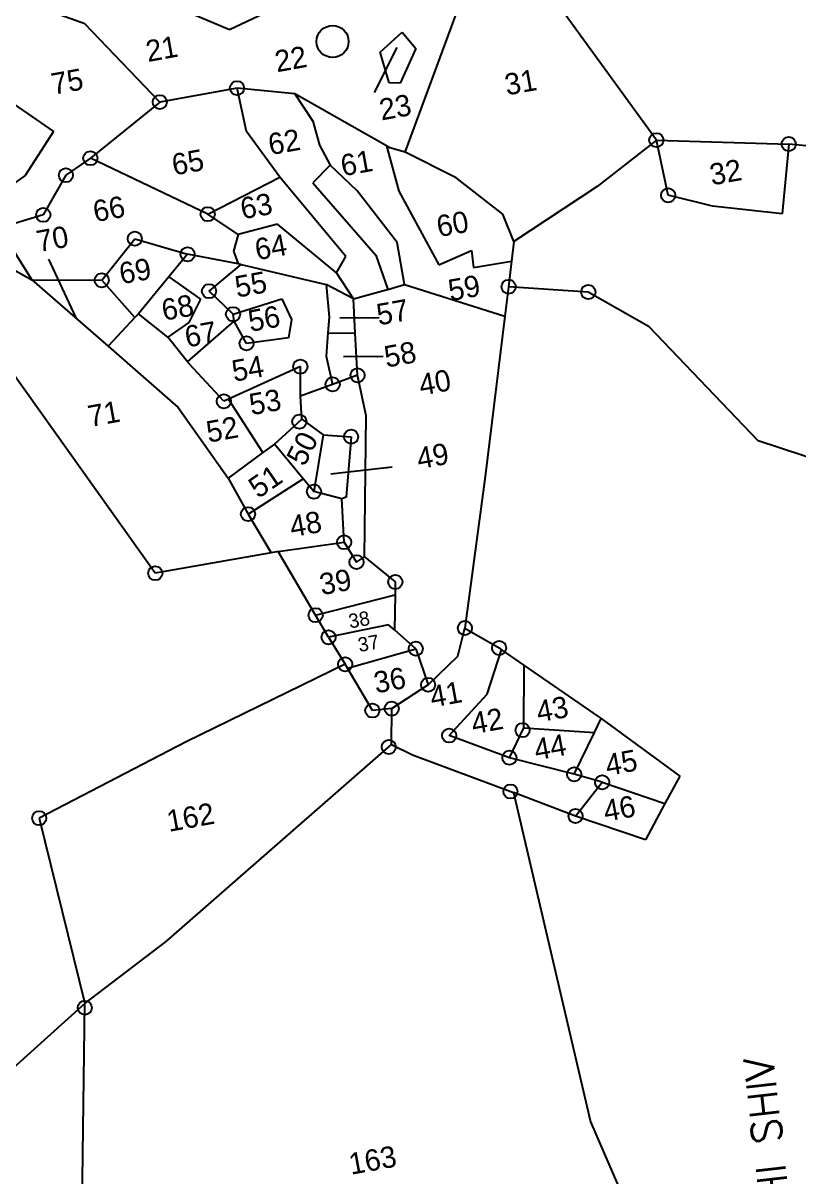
# Model space of a CAD drawing. Header units: metres. Extents: x 305262 to 307111, y 1940505 to 1944566.
# Drawn here: x 306392.4 to 306713.3, y 1941114 to 1941591.3 of the extents above; entities that cross this region are included whole.
import ezdxf

# ---------------------------------------------------------------- set-up
doc = ezdxf.new("R2010")
doc.units = ezdxf.units.M
doc.header["$MEASUREMENT"] = 0
for name, color, linetype in [('OFF', 1, 'Continuous'), ('POLY_PARCEL', 6, 'Continuous'), ('TEXT_MAPOUT', 7, 'Continuous'), ('TEXT_PARCEL', 7, 'Continuous'), ('V_BOUND_LINE', 7, 'Continuous')]:
    doc.layers.add(name, color=color, linetype=linetype)
doc.styles.get("Standard").update_dxf_attribs({"font": 'simplex.shx'})
doc.styles.add('TEXT_MAP', font='')
doc.styles.get('TEXT_MAP').set_extended_font_data('Kruti Dev 050')
doc.dimstyles.get("Standard").update_dxf_attribs({"dimtxt": 0.18, "dimasz": 0.18, "dimexe": 0.18, "dimexo": 0.0625, "dimgap": 0.09, "dimtad": 0, "dimtih": 1, "dimtoh": 1, "dimdec": 4, "dimzin": 0, "dimdsep": 46, "dimtxsty": 'Standard', "dimcen": 0.09, "dimadec": 0, "dimazin": 0, "dimtfac": 1, "dimtdec": 4, "dimtofl": 0, "dimtmove": 0, "dimatfit": 3, "dimfxl": 1, "dimtolj": 1, "dimtzin": 0, "dimarcsym": 0})

msp = doc.modelspace()

# ---------------------------------------------------------------- linework, layer by layer
for centre, radius in [((306520.42, 1941583.67), 6.64), ((306480.91, 1941564.4), 2.93), ((306448.94, 1941558.61), 2.93), ((306654.34, 1941542.89), 2.93), ((306709.09, 1941541.26), 2.93), ((306420.24, 1941535.4), 2.93), ((306410.1, 1941528.36), 2.93), ((306659.21, 1941520.05), 2.93), ((306400.77, 1941511.94), 2.93), ((306468.76, 1941512.25), 2.93), ((306438.6, 1941502.11), 2.93), ((306460.44, 1941495.66), 2.93), ((306424.91, 1941484.91), 2.93), ((306469.33, 1941480.4), 2.93), ((306593.23, 1941482.2), 2.93), ((306626.17, 1941480.05), 2.93), ((306479.23, 1941470.89), 2.93), ((306484.84, 1941458.8), 2.93), ((306507.08, 1941449.19), 2.93), ((306530.75, 1941445.59), 2.93), ((306520.44, 1941441.84), 2.93), ((306475.44, 1941434.83), 2.93), ((306506.69, 1941426.42), 2.93), ((306528.08, 1941420.18), 2.93), ((306512.72, 1941397.48), 2.93), ((306485.44, 1941388.18), 2.93), ((306525.21, 1941376.54), 2.93), ((306530.3, 1941368.31), 2.93), ((306447.08, 1941363.73), 2.93), ((306546.35, 1941360.1), 2.93), ((306513.4, 1941346.37), 2.93), ((306575.14, 1941341.05), 2.93), ((306518.75, 1941337.22), 2.93), ((306554.83, 1941332.48), 2.93), ((306589.3, 1941332.79), 2.93), ((306525.63, 1941326.04), 2.93), ((306559.93, 1941317.56), 2.93), ((306544.86, 1941307.7), 2.93), ((306536.88, 1941306.91), 2.93), ((306599, 1941298.79), 2.93), ((306568.63, 1941296.56), 2.93), ((306543.66, 1941291.84), 2.93), ((306593.56, 1941287.41), 2.93), ((306620.35, 1941280.54), 2.93), ((306631.93, 1941277.22), 2.93), ((306593.99, 1941273.43), 2.93), ((306399.07, 1941262.39), 2.93), ((306620.91, 1941263.27), 2.93), ((306417.92, 1941183.95), 2.93)]:
    msp.add_circle(centre, radius)
at = {"layer": 'OFF'}
msp.add_line((306550.23, 1941483.21), (306591.73, 1941470.06), dxfattribs=at)
at = {"layer": 'POLY_PARCEL'}
for p, q in [((306550.38, 1941537.91), (306577.73, 1941611.62)), ((306654.34, 1941542.89), (306603.15, 1941613.44)), ((306417.95, 1941590.94), (306384.23, 1941603.05)), ((306444.05, 1941602.97), (306477.74, 1941588.6)), ((306477.74, 1941588.6), (306499.15, 1941598.75)), ((306448.94, 1941558.61), (306417.95, 1941590.94)), ((306540.06, 1941579.31), (306549.15, 1941587.53)), ((306549.15, 1941587.53), (306554.83, 1941580.82)), ((306543.78, 1941566.6), (306540.06, 1941579.31)), ((306554.83, 1941580.82), (306548.38, 1941566.5)), ((306368.82, 1941571.31), (306405.03, 1941546.5)), ((306480.91, 1941564.4), (306448.94, 1941558.61)), ((306484.82, 1941546.51), (306480.91, 1941564.4)), ((306504.87, 1941562.04), (306480.91, 1941564.4)), ((306548.38, 1941566.5), (306543.78, 1941566.6)), ((306448.94, 1941558.61), (306420.24, 1941535.4)), ((306504.87, 1941562.04), (306512.29, 1941550.66)), ((306542.7, 1941540.48), (306504.87, 1941562.04)), ((306512.29, 1941550.66), (306514.96, 1941540.73)), ((306405.03, 1941546.5), (306393.21, 1941528.19)), ((306498.61, 1941527.59), (306484.82, 1941546.51)), ((306514.96, 1941540.73), (306519.36, 1941532.49)), ((306542.7, 1941540.48), (306547.8, 1941521.82)), ((306544.12, 1941539.66), (306542.7, 1941540.48)), ((306550.38, 1941537.91), (306544.12, 1941539.66)), ((306654.34, 1941542.89), (306629.87, 1941523.7)), ((306654.34, 1941542.89), (306709.09, 1941541.26)), ((306659.21, 1941520.05), (306654.34, 1941542.89)), ((306709.09, 1941541.26), (306706.36, 1941512.41)), ((306763.39, 1941535.78), (306709.09, 1941541.26)), ((306420.24, 1941535.4), (306410.1, 1941528.36)), ((306468.76, 1941512.25), (306420.24, 1941535.4)), ((306571.57, 1941527.29), (306550.38, 1941537.91)), ((306519.36, 1941532.49), (306512.31, 1941525.19)), ((306530.59, 1941521.93), (306519.36, 1941532.49)), ((306393.21, 1941528.19), (306375.79, 1941515.84)), ((306410.1, 1941528.36), (306400.77, 1941511.94)), ((306468.76, 1941512.25), (306498.61, 1941527.59)), ((306525.93, 1941494.78), (306498.61, 1941527.59)), ((306512.31, 1941525.19), (306538.25, 1941495.32)), ((306590.81, 1941512.27), (306571.57, 1941527.29)), ((306547.09, 1941500.5), (306530.59, 1941521.93)), ((306547.8, 1941521.82), (306564.35, 1941491.27)), ((306629.87, 1941523.7), (306595.33, 1941500.94)), ((306677.55, 1941515.57), (306659.21, 1941520.05)), ((306706.36, 1941512.41), (306677.55, 1941515.57)), ((306400.77, 1941511.94), (306382.44, 1941506.46)), ((306481.36, 1941503.77), (306468.76, 1941512.25)), ((306595.33, 1941500.94), (306590.81, 1941512.27)), ((306382.44, 1941506.46), (306396.03, 1941485.05)), ((306497.64, 1941508.16), (306481.36, 1941503.77)), ((306522.06, 1941488), (306497.64, 1941508.16)), ((306424.91, 1941484.91), (306438.6, 1941502.11)), ((306438.6, 1941502.11), (306460.44, 1941495.66)), ((306481.36, 1941503.77), (306479.44, 1941496.96)), ((306595.33, 1941500.94), (306594.41, 1941492.77)), ((306479.44, 1941496.96), (306481.37, 1941491.66)), ((306550.23, 1941483.21), (306547.09, 1941500.5)), ((306564.35, 1941491.27), (306577.9, 1941497.2)), ((306577.9, 1941497.2), (306578.75, 1941490.12)), ((306377.42, 1941495.49), (306396.03, 1941485.05)), ((306460.44, 1941495.66), (306452.7, 1941486.26)), ((306481.37, 1941491.66), (306460.44, 1941495.66)), ((306469.33, 1941480.4), (306482.61, 1941491.43)), ((306482.61, 1941491.43), (306481.37, 1941491.66)), ((306482.61, 1941491.43), (306517.83, 1941483.1)), ((306522.06, 1941488), (306525.93, 1941494.78)), ((306538.25, 1941495.32), (306543.33, 1941481.12)), ((306578.75, 1941490.12), (306594.41, 1941492.77)), ((306594.41, 1941492.77), (306593.23, 1941482.2)), ((306529.05, 1941477.24), (306522.06, 1941488)), ((306396.03, 1941485.05), (306426.65, 1941458.47)), ((306396.03, 1941485.05), (306424.91, 1941484.91)), ((306438.68, 1941469.45), (306424.91, 1941484.91)), ((306452.7, 1941486.26), (306440.12, 1941470.97)), ((306452.7, 1941486.26), (306465.8, 1941477.07)), ((306529.05, 1941477.24), (306517.83, 1941483.1)), ((306517.83, 1941483.1), (306519.01, 1941469.67)), ((306543.33, 1941481.12), (306550.23, 1941483.21)), ((306447.08, 1941363.73), (306363.22, 1941481.38)), ((306465.8, 1941477.07), (306460.9, 1941467.38)), ((306479.23, 1941470.89), (306469.33, 1941480.4)), ((306479.23, 1941470.89), (306499.38, 1941477.24)), ((306499.38, 1941477.24), (306503.37, 1941468.63)), ((306529.05, 1941477.24), (306542.56, 1941480.88)), ((306529.81, 1941462.96), (306529.05, 1941477.24)), ((306542.56, 1941480.88), (306543.33, 1941481.12)), ((306438.68, 1941469.45), (306427.57, 1941457.67)), ((306440.12, 1941470.97), (306438.68, 1941469.45)), ((306452.29, 1941461.33), (306440.12, 1941470.97)), ((306460.44, 1941451.2), (306479.77, 1941467.93)), ((306479.77, 1941467.93), (306479.23, 1941470.89)), ((306484.84, 1941458.8), (306479.77, 1941467.93)), ((306503.37, 1941468.63), (306502.23, 1941461.06)), ((306519.01, 1941469.67), (306518.49, 1941463.14)), ((306460.9, 1941467.38), (306452.29, 1941461.33)), ((306518.49, 1941463.14), (306517.72, 1941453.46)), ((306518.49, 1941463.14), (306529.81, 1941462.96)), ((306530.75, 1941445.59), (306529.81, 1941462.96)), ((306426.65, 1941458.47), (306427.57, 1941457.67)), ((306460.44, 1941451.2), (306452.29, 1941461.33)), ((306502.23, 1941461.06), (306484.84, 1941458.8)), ((306427.57, 1941457.67), (306456.57, 1941432.31)), ((306517.72, 1941453.46), (306520.44, 1941441.84)), ((306461.11, 1941450.37), (306460.44, 1941451.2)), ((306475.44, 1941434.83), (306461.11, 1941450.37)), ((306507.08, 1941449.19), (306477.42, 1941435.73)), ((306507.14, 1941437), (306507.08, 1941449.19)), ((306530.75, 1941445.59), (306520.44, 1941441.84)), ((306534.33, 1941428.83), (306530.75, 1941445.59)), ((306520.44, 1941441.84), (306507.14, 1941437)), ((306477.42, 1941435.73), (306475.44, 1941434.83)), ((306491.63, 1941413.59), (306477.42, 1941435.73)), ((306507.76, 1941427.4), (306507.14, 1941437)), ((306456.57, 1941432.31), (306477.17, 1941403.01)), ((306496.37, 1941417.06), (306507.76, 1941427.4)), ((306507.76, 1941427.4), (306516.47, 1941420.9)), ((306533.58, 1941370.52), (306534.33, 1941428.83)), ((306516.47, 1941420.9), (306512.72, 1941397.48)), ((306516.47, 1941420.9), (306528.08, 1941420.18)), ((306528.08, 1941420.18), (306526.03, 1941395.19)), ((306496.37, 1941417.06), (306491.63, 1941413.59)), ((306508.25, 1941402.83), (306496.37, 1941417.06)), ((306491.63, 1941413.59), (306477.17, 1941403.01)), ((306477.17, 1941403.01), (306485.44, 1941388.18)), ((306485.44, 1941388.18), (306508.25, 1941402.83)), ((306512.72, 1941397.48), (306508.25, 1941402.83)), ((306524.27, 1941394.5), (306512.72, 1941397.48)), ((306526.03, 1941395.19), (306524.27, 1941394.5)), ((306525.21, 1941376.54), (306524.27, 1941394.5)), ((306485.44, 1941388.18), (306494.98, 1941372.22)), ((306494.98, 1941372.22), (306447.08, 1941363.73)), ((306497.95, 1941372.75), (306494.98, 1941372.22)), ((306497.95, 1941372.75), (306525.21, 1941376.54)), ((306513.4, 1941346.37), (306497.95, 1941372.75)), ((306525.21, 1941376.54), (306530.3, 1941368.31)), ((306530.3, 1941368.31), (306533.58, 1941370.52)), ((306533.58, 1941370.52), (306546.35, 1941360.1)), ((306546.35, 1941360.1), (306546.25, 1941354.81)), ((306513.4, 1941346.37), (306546.25, 1941354.81)), ((306546.25, 1941354.81), (306545.98, 1941340.27)), ((306518.75, 1941337.22), (306513.4, 1941346.37)), ((306543.58, 1941342.38), (306518.75, 1941337.22)), ((306545.98, 1941340.27), (306543.58, 1941342.38)), ((306554.83, 1941332.48), (306545.98, 1941340.27)), ((306572.25, 1941329.35), (306575.14, 1941341.05)), ((306518.75, 1941337.22), (306525.63, 1941326.04)), ((306526.58, 1941324.42), (306554.83, 1941332.48)), ((306554.83, 1941332.48), (306559.93, 1941317.56)), ((306559.93, 1941317.56), (306572.25, 1941329.35)), ((306584.32, 1941313.74), (306590.33, 1941332.07)), ((306525.63, 1941326.04), (306459.91, 1941293.94)), ((306526.58, 1941324.42), (306525.63, 1941326.04)), ((306536.88, 1941306.91), (306526.58, 1941324.42)), ((306599.47, 1941299.77), (306599.71, 1941325.58)), ((306559.93, 1941317.56), (306544.86, 1941307.7)), ((306568.63, 1941296.56), (306584.32, 1941313.74)), ((306544.86, 1941307.7), (306536.88, 1941306.91)), ((306544.75, 1941292.8), (306544.86, 1941307.7)), ((306628.69, 1941297.84), (306631.46, 1941303.58)), ((306593.56, 1941287.41), (306568.63, 1941296.56)), ((306593.56, 1941287.41), (306599.47, 1941299.77)), ((306599.47, 1941299.77), (306628.69, 1941297.84)), ((306620.35, 1941280.54), (306628.69, 1941297.84)), ((306459.91, 1941293.94), (306399.07, 1941262.39)), ((306451.55, 1941211.39), (306544.75, 1941292.8)), ((306544.75, 1941292.8), (306553.45, 1941288.59)), ((306553.45, 1941288.59), (306595.3, 1941272.95)), ((306620.35, 1941280.54), (306593.56, 1941287.41)), ((306631.93, 1941277.22), (306620.35, 1941280.54)), ((306620.91, 1941263.27), (306631.93, 1941277.22)), ((306631.93, 1941277.22), (306657.88, 1941268.42)), ((306399.07, 1941262.39), (306417.94, 1941185.77)), ((306417.94, 1941185.77), (306451.55, 1941211.39)), ((306417.94, 1941185.77), (306250.84, 1941035.96)), ((306416.83, 1941097.92), (306417.94, 1941185.77))]:
    msp.add_line(p, q, dxfattribs=at)
at = {"layer": 'V_BOUND_LINE'}
for p, q in [((306593.23, 1941482.2), (306591.73, 1941470.06)), ((306626.17, 1941480.05), (306593.23, 1941482.2)), ((306651.39, 1941465.67), (306626.17, 1941480.05)), ((306591.73, 1941470.06), (306583.52, 1941403.68)), ((306696.44, 1941418.45), (306651.39, 1941465.67)), ((306787.02, 1941388.57), (306696.44, 1941418.45)), ((306583.52, 1941403.68), (306575.14, 1941341.05)), ((306575.14, 1941341.05), (306589.3, 1941332.79)), ((306589.3, 1941332.79), (306590.33, 1941332.07)), ((306590.33, 1941332.07), (306599.71, 1941325.58)), ((306599.71, 1941325.58), (306630.32, 1941304.41)), ((306630.32, 1941304.41), (306631.46, 1941303.58)), ((306631.46, 1941303.58), (306664.02, 1941279.82)), ((306664.02, 1941279.82), (306657.88, 1941268.42)), ((306620.91, 1941263.27), (306595.3, 1941272.95)), ((306595.3, 1941272.95), (306627.14, 1941136.77)), ((306657.88, 1941268.42), (306649.82, 1941253.46)), ((306649.82, 1941253.46), (306620.91, 1941263.27)), ((306627.14, 1941136.77), (306689.2, 1940993.31))]:
    msp.add_line(p, q, dxfattribs=at)

# ---------------------------------------------------------------- texts
at = {"layer": 'TEXT_MAPOUT'}
msp.add_text('VELDUR CHI SHIV', height=12.2935, rotation=96.4677, dxfattribs=at).set_placement((306718.54, 1941023.18))
at = {"layer": 'TEXT_PARCEL', "style": 'TEXT_MAP'}
for s, height, rotation, p in [('21', 8.851, 10.2872, (306444.04, 1941575.15)), ('22', 8.851, 10.2872, (306497.4, 1941570.91)), ('75', 8.851, 10.2872, (306404.93, 1941561.61)), ('31', 8.851, 10.2872, (306592.49, 1941561.33)), ('23', 8.851, 10.2872, (306540.62, 1941550.98)), ('62', 8.851, 10.2872, (306494.67, 1941536.61)), ('65', 8.851, 10.2872, (306454.83, 1941528.21)), ('61', 8.851, 10.2872, (306524.66, 1941527.87)), ('32', 8.851, 10.2872, (306677.29, 1941524.11)), ('63', 8.851, 10.2872, (306483.17, 1941510.09)), ('66', 8.851, 10.2872, (306422.21, 1941508.91)), ('60', 8.851, 10.2872, (306564.33, 1941502.71)), ('70', 8.851, 10.2872, (306398.83, 1941496.52)), ('64', 8.851, 10.2872, (306489.16, 1941493.14)), ('69', 8.851, 10.2872, (306433.03, 1941483.22)), ('55', 8.851, 10.2872, (306480.9, 1941477.68)), ('59', 8.851, 10.2872, (306569.13, 1941476.24)), ('68', 8.851, 10.2872, (306450.59, 1941468.1)), ('57', 8.851, 10.2872, (306539.49, 1941466.2)), ('56', 8.851, 10.2872, (306486.38, 1941463.54)), ('67', 8.851, 10.2872, (306460.17, 1941457.04)), ('58', 8.851, 10.2872, (306542.66, 1941448.74)), ('54', 8.851, 10.2872, (306479.64, 1941442.87)), ('40', 8.851, 10.2872, (306557.01, 1941437.15)), ('53', 8.851, 10.2872, (306486.81, 1941429.04)), ('71', 8.851, 10.2872, (306420.11, 1941424.17)), ('52', 8.851, 10.2872, (306469.07, 1941417.68)), ('50', 8.851, 62.9443, (306508.78, 1941407.49)), ('49', 8.851, 10.2872, (306556.12, 1941406.72)), ('51', 8.851, 34.7008, (306489.66, 1941394.34)), ('48', 8.851, 10.2872, (306503.55, 1941378.56)), ('39', 8.851, 10.2872, (306515.89, 1941354.62)), ('38', 5.901, 10.2872, (306527.59, 1941340.85)), ('37', 5.901, 10.2872, (306531.47, 1941331.08)), ('36', 8.851, 10.2872, (306538.35, 1941313.97)), ('41', 8.851, 10.2872, (306561.57, 1941308.13)), ('43', 8.851, 10.2872, (306605.58, 1941302)), ('42', 8.851, 10.2872, (306578.66, 1941297.11)), ('44', 8.851, 10.2872, (306604.66, 1941286.29)), ('45', 8.851, 10.2872, (306634.12, 1941279.87)), ('46', 8.851, 10.2872, (306633.32, 1941260.89)), ('162', 8.851, 10.2872, (306452.71, 1941256.7)), ('163', 8.851, 10.2872, (306528.01, 1941114.86))]:
    msp.add_text(s, height=height, rotation=rotation, dxfattribs=at).set_placement(p)

# ---------------------------------------------------------------- leaders
for points in [[(306537.73, 1941562.61), (306547.1, 1941581.25)], [(306402.87, 1941493.65), (306414.22, 1941469.37)], [(306539.72, 1941469.33), (306523.39, 1941469.25)], [(306541.27, 1941453.3), (306524.93, 1941453.22)], [(306545.11, 1941407.58), (306519.75, 1941404.71)]]:
    msp.add_leader(points, dimstyle='Standard', override={"dimtxt": 2.5, "dimasz": 2.5, "dimexe": 1.25, "dimexo": 0.625, "dimgap": 0.625, "dimtad": 1, "dimtih": 0, "dimtoh": 0, "dimzin": 8, "dimcen": 2.5, "dimtofl": 1})

doc.saveas('drawing.dxf')
